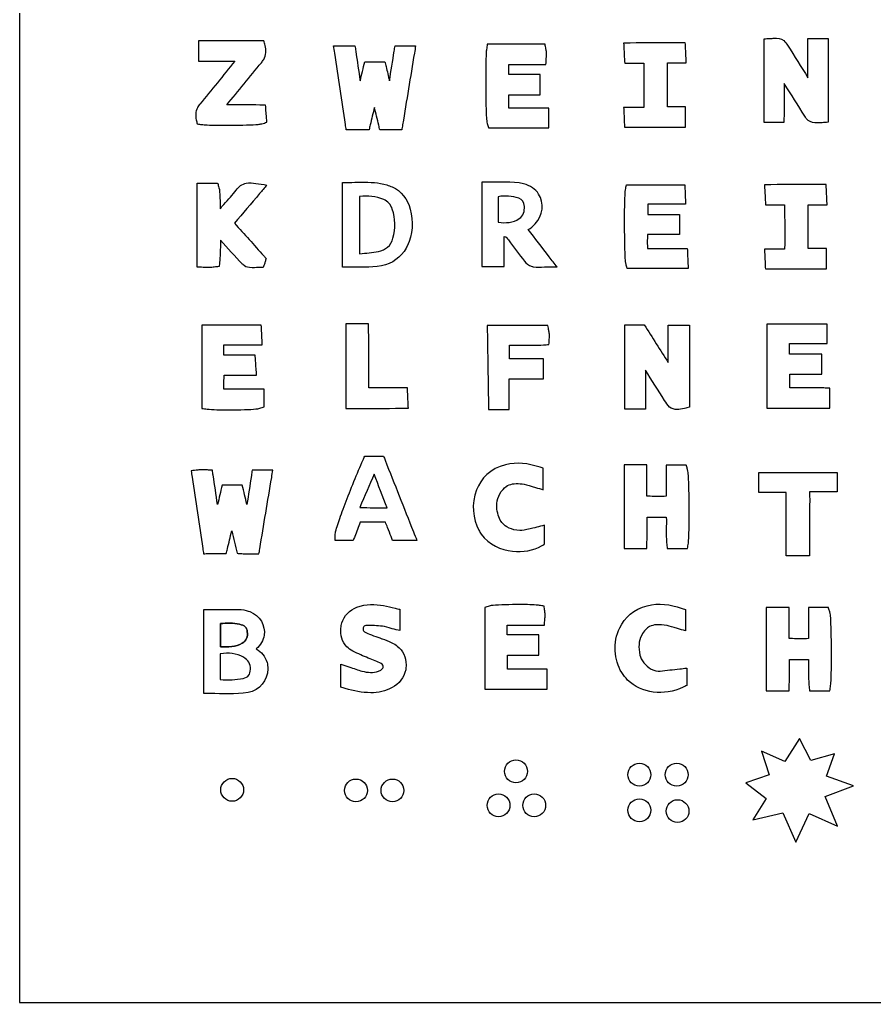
# Model space of a CAD drawing. Header units: centimetres. Extents: x 0 to 21.6, y 0 to 21.6.
# Drawn here: x 0 to 10.03, y 0 to 11.54 of the extents above; entities that cross this region are included whole.
import ezdxf

# ---------------------------------------------------------------- set-up
doc = ezdxf.new("R2010")
doc.units = ezdxf.units.CM
doc.header["$MEASUREMENT"] = 0

msp = doc.modelspace()

# ---------------------------------------------------------------- linework, layer by layer
for points in [[(0, 0), (21.59, 0), (21.59, 21.59), (0, 21.59)], [(9.289, 2.841), (9.155, 3.099), (8.984, 2.829), (8.711, 2.95), (8.801, 2.671), (8.524, 2.576), (8.766, 2.395), (8.606, 2.142), (8.96, 2.226), (9.112, 1.882), (9.271, 2.217), (9.601, 2.068), (9.458, 2.415), (9.789, 2.543), (9.473, 2.655), (9.567, 2.918)]]:
    msp.add_lwpolyline(points, close=True)
for centre in [(5.827, 2.712), (7.276, 2.673), (7.714, 2.673), (2.495, 2.495), (3.948, 2.488), (4.377, 2.488), (5.622, 2.313), (6.041, 2.313), (7.276, 2.255), (7.724, 2.245)]:
    msp.add_circle(centre, 0.134)
for points, knots in [([(9.218, 10.404), (9.139, 10.532), (9.058, 10.659), (8.977, 10.786), (8.975, 10.66), (8.977, 10.533), (8.974, 10.402), (8.973, 10.378), (8.973, 10.354), (8.972, 10.33), (8.894, 10.33), (8.816, 10.33), (8.739, 10.33), (8.739, 10.658), (8.739, 10.985), (8.739, 11.313), (8.762, 11.314), (8.785, 11.316), (8.808, 11.317), (8.831, 11.318), (8.846, 11.318), (8.854, 11.32), (8.894, 11.326), (8.94, 11.315), (8.97, 11.291), (8.991, 11.275), (9.005, 11.256), (9.016, 11.237), (9.095, 11.11), (9.175, 10.983), (9.255, 10.856), (9.255, 10.882), (9.254, 10.908), (9.254, 10.935), (9.254, 10.987), (9.254, 11.039), (9.254, 11.091), (9.254, 11.166), (9.254, 11.241), (9.254, 11.316), (9.333, 11.316), (9.412, 11.316), (9.491, 11.316), (9.491, 11.291), (9.491, 11.267), (9.491, 11.242), (9.491, 10.962), (9.491, 10.683), (9.491, 10.402), (9.491, 10.379), (9.491, 10.355), (9.491, 10.332), (9.468, 10.331), (9.445, 10.33), (9.421, 10.328), (9.396, 10.327), (9.378, 10.327), (9.364, 10.325)], [0, 0, 0, 0, 0.735206, 0.735206, 0.735206, 1.366566, 1.366566, 1.366566, 1.483671, 1.483671, 1.483671, 2.483671, 2.483671, 2.483671, 3.483671, 3.483671, 3.483671, 4.676989, 4.676989, 4.676989, 5.676989, 5.676989, 5.676989, 6.269642, 6.269642, 6.269642, 6.676647, 6.676647, 6.676647, 7.435335, 7.435335, 7.435335, 7.963445, 7.963445, 7.963445, 8.963445, 8.963445, 8.963445, 9.963445, 9.963445, 9.963445, 10.963445, 10.963445, 10.963445, 11.050794, 11.050794, 11.050794, 12.050794, 12.050794, 12.050794, 12.133586, 12.133586, 12.133586, 13.144273, 13.144273, 13.144273, 14.143612, 14.143612, 14.143612, 14.143612]), ([(2.838, 11.032), (2.838, 11.032), (2.838, 11.032), (2.838, 11.032), (2.702, 10.868), (2.567, 10.702), (2.432, 10.536), (2.562, 10.535), (2.689, 10.537), (2.82, 10.535), (2.842, 10.534), (2.865, 10.534), (2.887, 10.534), (2.889, 10.511), (2.89, 10.489), (2.892, 10.467), (2.894, 10.438), (2.896, 10.415), (2.898, 10.392), (2.899, 10.372), (2.901, 10.352), (2.902, 10.333), (2.883, 10.327), (2.864, 10.321), (2.845, 10.316), (2.827, 10.31), (2.817, 10.31), (2.8, 10.308), (2.733, 10.302), (2.608, 10.298), (2.48, 10.298), (2.376, 10.297), (2.272, 10.298), (2.2, 10.302), (2.175, 10.303), (2.154, 10.304), (2.136, 10.306), (2.119, 10.308), (2.102, 10.311), (2.085, 10.313), (2.081, 10.329), (2.077, 10.346), (2.073, 10.362), (2.063, 10.405), (2.063, 10.458), (2.087, 10.504), (2.095, 10.519), (2.104, 10.533), (2.115, 10.546), (2.253, 10.712), (2.389, 10.881), (2.526, 11.05), (2.384, 11.05), (2.242, 11.05), (2.099, 11.05), (2.099, 11.13), (2.099, 11.209), (2.099, 11.289), (2.355, 11.289), (2.611, 11.289), (2.867, 11.289), (2.872, 11.272), (2.878, 11.254), (2.883, 11.236), (2.899, 11.181), (2.893, 11.119), (2.865, 11.071), (2.857, 11.057), (2.848, 11.044), (2.838, 11.032)], [0, 0, 0, 0, 0.000008, 0.000008, 0.000008, 0.911379, 0.911379, 0.911379, 1.636606, 1.636606, 1.636606, 1.761724, 1.761724, 1.761724, 2.54192, 2.54192, 2.54192, 3.54192, 3.54192, 3.54192, 4.405194, 4.405194, 4.405194, 4.753283, 4.753283, 4.753283, 4.858669, 4.858669, 4.858669, 5.28433, 5.28433, 5.28433, 5.630197, 5.630197, 5.630197, 5.753283, 5.753283, 5.753283, 5.899967, 5.899967, 5.899967, 6.279538, 6.279538, 6.279538, 7.040086, 7.040086, 7.040086, 7.279538, 7.279538, 7.279538, 8.141044, 8.141044, 8.141044, 9.141044, 9.141044, 9.141044, 10.141044, 10.141044, 10.141044, 11.141044, 11.141044, 11.141044, 11.478448, 11.478448, 11.478448, 12.259596, 12.259596, 12.259596, 12.478434, 12.478434, 12.478434, 12.478434]), ([(4.649, 11.231), (4.568, 11.231), (4.487, 11.231), (4.407, 11.231), (4.404, 11.21), (4.4, 11.189), (4.397, 11.169), (4.379, 11.051), (4.36, 10.934), (4.342, 10.818), (4.329, 10.874), (4.316, 10.93), (4.302, 10.986), (4.298, 11.005), (4.293, 11.024), (4.289, 11.043), (4.21, 11.043), (4.13, 11.043), (4.051, 11.043), (4.033, 10.968), (4.016, 10.893), (3.998, 10.818), (3.981, 10.935), (3.963, 11.052), (3.946, 11.167), (3.943, 11.188), (3.94, 11.209), (3.937, 11.23), (3.853, 11.23), (3.77, 11.23), (3.686, 11.23), (3.691, 11.202), (3.695, 11.174), (3.699, 11.145), (3.741, 10.862), (3.783, 10.585), (3.824, 10.308), (3.827, 10.287), (3.831, 10.266), (3.834, 10.245), (3.923, 10.245), (4.013, 10.245), (4.102, 10.245), (4.107, 10.264), (4.111, 10.283), (4.116, 10.302), (4.132, 10.371), (4.149, 10.44), (4.165, 10.508), (4.182, 10.438), (4.199, 10.368), (4.216, 10.298), (4.22, 10.28), (4.225, 10.261), (4.229, 10.242), (4.248, 10.242), (4.268, 10.242), (4.287, 10.242), (4.335, 10.242), (4.374, 10.242), (4.424, 10.242), (4.444, 10.242), (4.465, 10.242), (4.486, 10.242), (4.489, 10.263), (4.493, 10.283), (4.496, 10.304), (4.543, 10.586), (4.588, 10.863), (4.634, 11.145), (4.639, 11.174), (4.644, 11.202), (4.649, 11.231)], [0, 0, 0, 0, 1, 1, 1, 1.090466, 1.090466, 1.090466, 1.60301, 1.60301, 1.60301, 1.943702, 1.943702, 1.943702, 2.05914, 2.05914, 2.05914, 3.05914, 3.05914, 3.05914, 4.05914, 4.05914, 4.05914, 4.564593, 4.564593, 4.564593, 4.655976, 4.655976, 4.655976, 5.655976, 5.655976, 5.655976, 5.755353, 5.755353, 5.755353, 6.755353, 6.755353, 6.755353, 6.830862, 6.830862, 6.830862, 7.830862, 7.830862, 7.830862, 7.947146, 7.947146, 7.947146, 8.375249, 8.375249, 8.375249, 8.812077, 8.812077, 8.812077, 8.929626, 8.929626, 8.929626, 9.33441, 9.33441, 9.33441, 10.33441, 10.33441, 10.33441, 10.754843, 10.754843, 10.754843, 10.827654, 10.827654, 10.827654, 11.827654, 11.827654, 11.827654, 11.928548, 11.928548, 11.928548, 11.928548]), ([(6.186, 11.146), (6.186, 11.146), (6.186, 11.146), (6.186, 11.146), (6.186, 11.124), (6.184, 11.107), (6.183, 11.081), (6.182, 11.058), (6.18, 11.035), (6.179, 11.012), (6.034, 11.012), (5.889, 11.012), (5.744, 11.012), (5.744, 10.972), (5.744, 10.932), (5.744, 10.892), (5.866, 10.892), (5.989, 10.892), (6.111, 10.892), (6.111, 10.813), (6.111, 10.733), (6.111, 10.654), (5.989, 10.654), (5.867, 10.654), (5.745, 10.654), (5.745, 10.602), (5.745, 10.55), (5.745, 10.498), (5.875, 10.498), (6.006, 10.498), (6.139, 10.498), (6.163, 10.498), (6.188, 10.498), (6.212, 10.498), (6.212, 10.421), (6.212, 10.343), (6.212, 10.266), (5.976, 10.266), (5.741, 10.266), (5.505, 10.266), (5.504, 10.268), (5.504, 10.27), (5.503, 10.273), (5.498, 10.288), (5.494, 10.303), (5.489, 10.318), (5.484, 10.333), (5.485, 10.34), (5.483, 10.35), (5.479, 10.393), (5.476, 10.468), (5.474, 10.561), (5.472, 10.677), (5.471, 10.816), (5.472, 10.935), (5.473, 11.022), (5.474, 11.097), (5.477, 11.147), (5.478, 11.163), (5.479, 11.175), (5.481, 11.187), (5.484, 11.208), (5.486, 11.23), (5.489, 11.251), (5.716, 11.251), (5.942, 11.251), (6.169, 11.251), (6.172, 11.231), (6.176, 11.21), (6.179, 11.19), (6.181, 11.182), (6.186, 11.171), (6.186, 11.146)], [0, 0, 0, 0, 0.001225, 0.001225, 0.001225, 1.001225, 1.001225, 1.001225, 1.881132, 1.881132, 1.881132, 2.881132, 2.881132, 2.881132, 3.881132, 3.881132, 3.881132, 4.881132, 4.881132, 4.881132, 5.881132, 5.881132, 5.881132, 6.881132, 6.881132, 6.881132, 7.881132, 7.881132, 7.881132, 8.723186, 8.723186, 8.723186, 8.878554, 8.878554, 8.878554, 9.878554, 9.878554, 9.878554, 10.878554, 10.878554, 10.878554, 10.925546, 10.925546, 10.925546, 11.233589, 11.233589, 11.233589, 11.302188, 11.302188, 11.302188, 11.576744, 11.576744, 11.576744, 11.913845, 11.913845, 11.913845, 12.158253, 12.158253, 12.158253, 12.233589, 12.233589, 12.233589, 12.421315, 12.421315, 12.421315, 13.421315, 13.421315, 13.421315, 15.011698, 15.011698, 15.011698, 16.011386, 16.011386, 16.011386, 16.011386]), ([(7.604, 10.515), (7.675, 10.515), (7.747, 10.515), (7.818, 10.515), (7.818, 10.435), (7.818, 10.355), (7.818, 10.275), (7.579, 10.275), (7.34, 10.275), (7.102, 10.275), (7.101, 10.299), (7.099, 10.322), (7.098, 10.345), (7.097, 10.373), (7.096, 10.397), (7.094, 10.43), (7.093, 10.456), (7.092, 10.482), (7.091, 10.507), (7.17, 10.507), (7.248, 10.507), (7.327, 10.507), (7.33, 10.681), (7.328, 10.851), (7.328, 11.027), (7.253, 11.027), (7.178, 11.027), (7.103, 11.027), (7.102, 11.05), (7.101, 11.074), (7.099, 11.097), (7.098, 11.129), (7.097, 11.153), (7.095, 11.186), (7.094, 11.211), (7.092, 11.236), (7.091, 11.261), (7.116, 11.262), (7.142, 11.263), (7.167, 11.263), (7.362, 11.268), (7.552, 11.265), (7.745, 11.265), (7.768, 11.266), (7.792, 11.266), (7.815, 11.266), (7.816, 11.242), (7.817, 11.219), (7.818, 11.195), (7.82, 11.164), (7.821, 11.14), (7.823, 11.107), (7.824, 11.081), (7.825, 11.056), (7.826, 11.03), (7.752, 11.03), (7.678, 11.03), (7.604, 11.03), (7.604, 10.858), (7.604, 10.686), (7.604, 10.515)], [0, 0, 0, 0, 1, 1, 1, 2, 2, 2, 3, 3, 3, 3.84574, 3.84574, 3.84574, 4.84574, 4.84574, 4.84574, 5.614065, 5.614065, 5.614065, 6.614065, 6.614065, 6.614065, 7.396907, 7.396907, 7.396907, 8.396907, 8.396907, 8.396907, 9.113445, 9.113445, 9.113445, 10.113445, 10.113445, 10.113445, 10.876851, 10.876851, 10.876851, 11.006551, 11.006551, 11.006551, 12.006551, 12.006551, 12.006551, 12.127846, 12.127846, 12.127846, 12.881383, 12.881383, 12.881383, 13.881383, 13.881383, 13.881383, 14.648211, 14.648211, 14.648211, 15.648211, 15.648211, 15.648211, 16.648211, 16.648211, 16.648211, 16.648211]), ([(9.364, 10.325), (9.328, 10.321), (9.286, 10.333), (9.259, 10.355), (9.24, 10.37), (9.228, 10.387), (9.218, 10.404)], [0, 0, 0, 0, 0.5874243, 0.5874243, 0.5874243, 0.9999427, 0.9999427, 0.9999427, 0.9999427]), ([(2.222, 8.626), (2.196, 8.626), (2.175, 8.628), (2.153, 8.629), (2.13, 8.631), (2.107, 8.632), (2.084, 8.633), (2.084, 8.657), (2.084, 8.68), (2.084, 8.703), (2.084, 8.983), (2.084, 9.261), (2.084, 9.543), (2.084, 9.568), (2.084, 9.592), (2.084, 9.617), (2.109, 9.617), (2.133, 9.617), (2.158, 9.617), (2.197, 9.617), (2.233, 9.617), (2.269, 9.617), (2.288, 9.617), (2.306, 9.617), (2.324, 9.617), (2.324, 9.616), (2.325, 9.615), (2.325, 9.614), (2.33, 9.598), (2.335, 9.581), (2.34, 9.564), (2.345, 9.548), (2.345, 9.54), (2.346, 9.528), (2.35, 9.485), (2.353, 9.409), (2.355, 9.317), (2.369, 9.334), (2.382, 9.35), (2.396, 9.366), (2.396, 9.366), (2.396, 9.366), (2.396, 9.366), (2.449, 9.428), (2.503, 9.481), (2.54, 9.535)], [0, 0, 0, 0, 0.999592, 0.999592, 0.999592, 1.964185, 1.964185, 1.964185, 2.046683, 2.046683, 2.046683, 3.046683, 3.046683, 3.046683, 3.133635, 3.133635, 3.133635, 3.754536, 3.754536, 3.754536, 4.754536, 4.754536, 4.754536, 5.258785, 5.258785, 5.258785, 5.273403, 5.273403, 5.273403, 5.598956, 5.598956, 5.598956, 5.676125, 5.676125, 5.676125, 5.946444, 5.946444, 5.946444, 6.206362, 6.206362, 6.206362, 6.206382, 6.206382, 6.206382, 7.206308, 7.206308, 7.206308, 7.206308]), ([(2.54, 9.535), (2.54, 9.535), (2.54, 9.535), (2.54, 9.535), (2.57, 9.578), (2.615, 9.608), (2.659, 9.617), (2.699, 9.625), (2.735, 9.62), (2.771, 9.615), (2.815, 9.608), (2.858, 9.602), (2.902, 9.596), (2.874, 9.562), (2.845, 9.528), (2.817, 9.495), (2.716, 9.376), (2.621, 9.263), (2.522, 9.147), (2.638, 9.019), (2.752, 8.892), (2.866, 8.765), (2.876, 8.755), (2.885, 8.745), (2.894, 8.734), (2.89, 8.721), (2.886, 8.708), (2.882, 8.694), (2.88, 8.689), (2.878, 8.683), (2.877, 8.678), (2.871, 8.661), (2.866, 8.644), (2.86, 8.626), (2.842, 8.626), (2.824, 8.626), (2.806, 8.626), (2.775, 8.626), (2.739, 8.624), (2.699, 8.627), (2.699, 8.627), (2.699, 8.627), (2.699, 8.627)], [0, 0, 0, 0, 0.000228, 0.000228, 0.000228, 0.52774, 0.52774, 0.52774, 1.000228, 1.000228, 1.000228, 1.617372, 1.617372, 1.617372, 1.867014, 1.867014, 1.867014, 2.74443, 2.74443, 2.74443, 3.634193, 3.634193, 3.634193, 3.707077, 3.707077, 3.707077, 6.161066, 6.161066, 6.161066, 7.161066, 7.161066, 7.161066, 10.344679, 10.344679, 10.344679, 10.873794, 10.873794, 10.873794, 11.873794, 11.873794, 11.873794, 11.875123, 11.875123, 11.875123, 11.875123]), ([(4.549, 8.88), (4.616, 9.018), (4.623, 9.167), (4.586, 9.312), (4.586, 9.312), (4.586, 9.312), (4.586, 9.312), (4.556, 9.432), (4.48, 9.526), (4.372, 9.574), (4.352, 9.583), (4.331, 9.591), (4.31, 9.597), (4.263, 9.611), (4.214, 9.62), (4.165, 9.624), (4.165, 9.624), (4.165, 9.624), (4.165, 9.624), (4.061, 9.632), (3.96, 9.628), (3.862, 9.627), (3.838, 9.627), (3.813, 9.627), (3.789, 9.626), (3.789, 9.602), (3.789, 9.578), (3.789, 9.553), (3.789, 9.267), (3.789, 8.991), (3.789, 8.706), (3.789, 8.681), (3.789, 8.656), (3.789, 8.63), (3.814, 8.631), (3.84, 8.632), (3.865, 8.633), (3.985, 8.636), (4.112, 8.622), (4.248, 8.648), (4.376, 8.671), (4.477, 8.747), (4.537, 8.856), (4.541, 8.863), (4.545, 8.871), (4.549, 8.88)], [0, 0, 0, 0, 1, 1, 1, 1.000019, 1.000019, 1.000019, 1.844742, 1.844742, 1.844742, 2.000011, 2.000011, 2.000011, 2.999753, 2.999753, 2.999753, 2.999844, 2.999844, 2.999844, 3.999844, 3.999844, 3.999844, 4.243007, 4.243007, 4.243007, 4.32799, 4.32799, 4.32799, 5.32799, 5.32799, 5.32799, 5.416809, 5.416809, 5.416809, 5.615771, 5.615771, 5.615771, 6.615765, 6.615765, 6.615765, 7.548621, 7.548621, 7.548621, 7.615737, 7.615737, 7.615737, 7.615737]), ([(5.917, 9.61), (5.771, 9.644), (5.631, 9.627), (5.502, 9.628), (5.477, 9.628), (5.453, 9.628), (5.428, 9.628), (5.428, 9.298), (5.428, 8.968), (5.428, 8.638), (5.515, 8.638), (5.602, 8.638), (5.688, 8.638), (5.688, 8.756), (5.688, 8.873), (5.688, 8.991), (5.696, 8.99), (5.701, 8.988), (5.706, 8.986), (5.715, 8.982), (5.725, 8.974), (5.739, 8.952)], [0, 0, 0, 0, 1, 1, 1, 1.18254, 1.18254, 1.18254, 2.18254, 2.18254, 2.18254, 3.18254, 3.18254, 3.18254, 4.18254, 4.18254, 4.18254, 4.393856, 4.393856, 4.393856, 4.821169, 4.821169, 4.821169, 4.821169]), ([(6.051, 9.139), (6.147, 9.241), (6.16, 9.385), (6.093, 9.489), (6.056, 9.548), (5.994, 9.592), (5.917, 9.61)], [0, 0, 0, 0, 0.638933, 0.638933, 0.638933, 1, 1, 1, 1]), ([(7.819, 9.37), (7.818, 9.396), (7.817, 9.421), (7.815, 9.447), (7.814, 9.479), (7.813, 9.505), (7.812, 9.53), (7.811, 9.553), (7.81, 9.577), (7.808, 9.6), (7.58, 9.6), (7.351, 9.6), (7.123, 9.6), (7.119, 9.579), (7.116, 9.559), (7.113, 9.538), (7.109, 9.514), (7.107, 9.484), (7.106, 9.442), (7.102, 9.333), (7.101, 9.156), (7.103, 8.999), (7.104, 8.921), (7.105, 8.847), (7.108, 8.791), (7.109, 8.761), (7.11, 8.736), (7.112, 8.716), (7.113, 8.702), (7.114, 8.691), (7.116, 8.678), (7.116, 8.675), (7.117, 8.672), (7.119, 8.667), (7.123, 8.65), (7.128, 8.634), (7.133, 8.617), (7.133, 8.616), (7.134, 8.615), (7.134, 8.614), (7.372, 8.614), (7.61, 8.614), (7.849, 8.614), (7.847, 8.64), (7.846, 8.665), (7.845, 8.691), (7.844, 8.721), (7.842, 8.746), (7.841, 8.779), (7.84, 8.802), (7.839, 8.825), (7.838, 8.849), (7.682, 8.849), (7.526, 8.849), (7.371, 8.849), (7.368, 8.889), (7.368, 8.934), (7.37, 8.973), (7.371, 8.988), (7.372, 9.001), (7.373, 9.014), (7.497, 9.014), (7.621, 9.014), (7.745, 9.014), (7.745, 9.092), (7.745, 9.171), (7.745, 9.25), (7.621, 9.25), (7.498, 9.25), (7.374, 9.25), (7.374, 9.289), (7.374, 9.329), (7.374, 9.37), (7.522, 9.37), (7.671, 9.37), (7.819, 9.37)], [0, 0, 0, 0, 0.789899, 0.789899, 0.789899, 1.789899, 1.789899, 1.789899, 2.717195, 2.717195, 2.717195, 3.717195, 3.717195, 3.717195, 3.93848, 3.93848, 3.93848, 4.099927, 4.099927, 4.099927, 4.519203, 4.519203, 4.519203, 4.728842, 4.728842, 4.728842, 4.837143, 4.837143, 4.837143, 4.916783, 4.916783, 4.916783, 4.93848, 4.93848, 4.93848, 5.260868, 5.260868, 5.260868, 5.279552, 5.279552, 5.279552, 6.279552, 6.279552, 6.279552, 7.138673, 7.138673, 7.138673, 8.138673, 8.138673, 8.138673, 8.861498, 8.861498, 8.861498, 9.861498, 9.861498, 9.861498, 10.236345, 10.236345, 10.236345, 10.377531, 10.377531, 10.377531, 11.377531, 11.377531, 11.377531, 12.377531, 12.377531, 12.377531, 13.377531, 13.377531, 13.377531, 13.833904, 13.833904, 13.833904, 14.833904, 14.833904, 14.833904, 14.833904]), ([(9.257, 8.85), (9.329, 8.85), (9.4, 8.85), (9.472, 8.85), (9.472, 8.77), (9.472, 8.69), (9.472, 8.61), (9.233, 8.61), (8.994, 8.61), (8.755, 8.61), (8.754, 8.634), (8.753, 8.657), (8.752, 8.681), (8.751, 8.708), (8.75, 8.732), (8.748, 8.766), (8.747, 8.791), (8.746, 8.817), (8.745, 8.843), (8.823, 8.843), (8.902, 8.843), (8.981, 8.843), (8.983, 9.016), (8.981, 9.187), (8.981, 9.362), (8.906, 9.362), (8.831, 9.362), (8.756, 9.362), (8.755, 9.386), (8.754, 9.409), (8.753, 9.432), (8.751, 9.465), (8.75, 9.488), (8.749, 9.521), (8.747, 9.546), (8.746, 9.572), (8.745, 9.597), (8.77, 9.597), (8.795, 9.598), (8.82, 9.599), (9.016, 9.603), (9.206, 9.6), (9.398, 9.601), (9.422, 9.601), (9.445, 9.601), (9.469, 9.601), (9.47, 9.578), (9.471, 9.554), (9.472, 9.531), (9.474, 9.499), (9.475, 9.476), (9.476, 9.442), (9.477, 9.417), (9.479, 9.391), (9.48, 9.365), (9.406, 9.365), (9.331, 9.365), (9.257, 9.365), (9.257, 9.194), (9.257, 9.022), (9.257, 8.85)], [0, 0, 0, 0, 1, 1, 1, 2, 2, 2, 3, 3, 3, 3.84574, 3.84574, 3.84574, 4.84574, 4.84574, 4.84574, 5.614065, 5.614065, 5.614065, 6.614065, 6.614065, 6.614065, 7.396907, 7.396907, 7.396907, 8.396907, 8.396907, 8.396907, 9.113445, 9.113445, 9.113445, 10.113445, 10.113445, 10.113445, 10.876851, 10.876851, 10.876851, 11.006551, 11.006551, 11.006551, 12.006551, 12.006551, 12.006551, 12.127846, 12.127846, 12.127846, 12.881383, 12.881383, 12.881383, 13.881383, 13.881383, 13.881383, 14.648211, 14.648211, 14.648211, 15.648211, 15.648211, 15.648211, 16.648211, 16.648211, 16.648211, 16.648211]), ([(3.991, 9.46), (4.09, 9.473), (4.184, 9.465), (4.274, 9.426), (4.324, 9.405), (4.357, 9.364), (4.375, 9.313), (4.413, 9.2), (4.415, 9.086), (4.383, 8.971), (4.358, 8.883), (4.297, 8.833), (4.211, 8.815), (4.142, 8.801), (4.071, 8.798), (3.991, 8.789), (3.991, 9.022), (3.991, 9.238), (3.991, 9.46)], [0, 0, 0, 0, 1, 1, 1, 2, 2, 2, 3, 3, 3, 4, 4, 4, 5, 5, 5, 6, 6, 6, 6]), ([(5.618, 9.458), (5.701, 9.475), (5.781, 9.466), (5.859, 9.442), (5.904, 9.429), (5.924, 9.391), (5.926, 9.345), (5.929, 9.288), (5.915, 9.237), (5.865, 9.202), (5.792, 9.151), (5.709, 9.148), (5.618, 9.159), (5.618, 9.262), (5.618, 9.358), (5.618, 9.458)], [0, 0, 0, 0, 1, 1, 1, 2, 2, 2, 3, 3, 3, 4, 4, 4, 5, 5, 5, 5]), ([(6.027, 8.637), (6.027, 8.637), (6.027, 8.637), (6.027, 8.637), (6.077, 8.627), (6.114, 8.634), (6.16, 8.634), (6.21, 8.634), (6.26, 8.634), (6.309, 8.634), (6.279, 8.673), (6.248, 8.713), (6.218, 8.752), (6.131, 8.866), (6.05, 8.97), (5.972, 9.072), (5.998, 9.091), (6.025, 9.112), (6.051, 9.139)], [0, 0, 0, 0, 0.000171, 0.000171, 0.000171, 1.000171, 1.000171, 1.000171, 1.983037, 1.983037, 1.983037, 2.274659, 2.274659, 2.274659, 3.11143, 3.11143, 3.11143, 3.666908, 3.666908, 3.666908, 3.666908]), ([(2.612, 8.669), (2.612, 8.669), (2.612, 8.669), (2.612, 8.669), (2.527, 8.762), (2.443, 8.854), (2.357, 8.948), (2.357, 8.93), (2.357, 8.911), (2.357, 8.894), (2.355, 8.813), (2.353, 8.748), (2.349, 8.707), (2.349, 8.703), (2.349, 8.7), (2.348, 8.696), (2.346, 8.677), (2.344, 8.657), (2.341, 8.638), (2.322, 8.636), (2.302, 8.634), (2.283, 8.632), (2.269, 8.63), (2.248, 8.627), (2.222, 8.626)], [0, 0, 0, 0, 0.000093, 0.000093, 0.000093, 0.685248, 0.685248, 0.685248, 0.73836, 0.73836, 0.73836, 0.981496, 0.981496, 0.981496, 1.003232, 1.003232, 1.003232, 1.161674, 1.161674, 1.161674, 2.278759, 2.278759, 2.278759, 3.278759, 3.278759, 3.278759, 3.278759]), ([(2.699, 8.627), (2.666, 8.63), (2.644, 8.64), (2.621, 8.661), (2.618, 8.663), (2.615, 8.666), (2.612, 8.669)], [0.000505, 0.000505, 0.000505, 0.000505, 0.8889044, 0.8889044, 0.8889044, 0.9997747, 0.9997747, 0.9997747, 0.9997747]), ([(5.928, 8.703), (5.948, 8.677), (5.973, 8.653), (6.016, 8.64), (6.019, 8.639), (6.023, 8.638), (6.027, 8.637), (6.027, 8.637), (6.027, 8.637), (6.027, 8.637)], [0, 0, 0, 0, 0.920102, 0.920102, 0.920102, 1, 1, 1, 1.001378, 1.001378, 1.001378, 1.001378]), ([(4.564, 6.977), (4.538, 6.976), (4.513, 6.976), (4.488, 6.975), (4.29, 6.973), (4.098, 6.974), (3.901, 6.974), (3.877, 6.974), (3.852, 6.974), (3.828, 6.974), (3.828, 7.305), (3.828, 7.635), (3.828, 7.965), (3.917, 7.965), (4.007, 7.965), (4.097, 7.965), (4.097, 7.941), (4.097, 7.917), (4.097, 7.892), (4.099, 7.668), (4.097, 7.445), (4.098, 7.216), (4.25, 7.216), (4.401, 7.216), (4.552, 7.216), (4.553, 7.193), (4.554, 7.169), (4.556, 7.146), (4.557, 7.116), (4.558, 7.09), (4.56, 7.053), (4.561, 7.027), (4.562, 7.002), (4.564, 6.977)], [0, 0, 0, 0, 0.129291, 0.129291, 0.129291, 1.129291, 1.129291, 1.129291, 1.253524, 1.253524, 1.253524, 2.253524, 2.253524, 2.253524, 3.253524, 3.253524, 3.253524, 3.351854, 3.351854, 3.351854, 4.256105, 4.256105, 4.256105, 5.256105, 5.256105, 5.256105, 6.027882, 6.027882, 6.027882, 7.027882, 7.027882, 7.027882, 7.70827, 7.70827, 7.70827, 7.70827]), ([(6.22, 7.843), (6.218, 7.865), (6.214, 7.879), (6.213, 7.886), (6.209, 7.907), (6.206, 7.927), (6.202, 7.948), (5.965, 7.948), (5.727, 7.948), (5.489, 7.948), (5.494, 7.619), (5.5, 7.29), (5.505, 6.961), (5.523, 6.961), (5.541, 6.961), (5.559, 6.961), (5.593, 6.961), (5.628, 6.961), (5.674, 6.961), (5.699, 6.961), (5.724, 6.961), (5.748, 6.961), (5.748, 7.081), (5.748, 7.201), (5.748, 7.321), (5.882, 7.321), (6.016, 7.321), (6.15, 7.321), (6.15, 7.4), (6.15, 7.478), (6.15, 7.556), (6.125, 7.556), (6.101, 7.556), (6.076, 7.556), (6.004, 7.556), (5.937, 7.555), (5.872, 7.556)], [0, 0, 0, 0, 0.999539, 0.999539, 0.999539, 2.705814, 2.705814, 2.705814, 3.705814, 3.705814, 3.705814, 4.705814, 4.705814, 4.705814, 5.232158, 5.232158, 5.232158, 6.232158, 6.232158, 6.232158, 6.754635, 6.754635, 6.754635, 7.754635, 7.754635, 7.754635, 8.754635, 8.754635, 8.754635, 9.754635, 9.754635, 9.754635, 10.094424, 10.094424, 10.094424, 11.094424, 11.094424, 11.094424, 11.094424]), ([(7.571, 7.068), (7.59, 7.037), (7.603, 7.013), (7.631, 6.989), (7.653, 6.97), (7.688, 6.959), (7.716, 6.959), (7.747, 6.959), (7.772, 6.966), (7.806, 6.974), (7.825, 6.978), (7.844, 6.983), (7.863, 6.987), (7.863, 7.308), (7.863, 7.629), (7.863, 7.95), (7.78, 7.95), (7.697, 7.95), (7.614, 7.95), (7.614, 7.804), (7.614, 7.658), (7.614, 7.511), (7.521, 7.659), (7.427, 7.807), (7.333, 7.955), (7.257, 7.955), (7.181, 7.955), (7.106, 7.955), (7.106, 7.625), (7.106, 7.295), (7.106, 6.965), (7.186, 6.965), (7.266, 6.965), (7.347, 6.965), (7.347, 6.989), (7.347, 7.014), (7.347, 7.038), (7.347, 7.167), (7.347, 7.295), (7.347, 7.423), (7.422, 7.304), (7.496, 7.186), (7.571, 7.068), (7.571, 7.068), (7.571, 7.068), (7.571, 7.068)], [0, 0, 0, 0, 0.370294, 0.370294, 0.370294, 0.665028, 0.665028, 0.665028, 0.999977, 0.999977, 0.999977, 1.186989, 1.186989, 1.186989, 2.186989, 2.186989, 2.186989, 3.186989, 3.186989, 3.186989, 4.186989, 4.186989, 4.186989, 5.186989, 5.186989, 5.186989, 6.186989, 6.186989, 6.186989, 7.186989, 7.186989, 7.186989, 8.186989, 8.186989, 8.186989, 8.306963, 8.306963, 8.306963, 8.938858, 8.938858, 8.938858, 9.636776, 9.636776, 9.636776, 9.636798, 9.636798, 9.636798, 9.636798]), ([(9.482, 7.964), (9.482, 7.888), (9.482, 7.811), (9.482, 7.735), (9.335, 7.735), (9.187, 7.735), (9.04, 7.735), (9.039, 7.695), (9.04, 7.655), (9.04, 7.612), (9.166, 7.612), (9.292, 7.612), (9.418, 7.612), (9.418, 7.533), (9.418, 7.454), (9.418, 7.375), (9.293, 7.375), (9.169, 7.375), (9.044, 7.375), (9.044, 7.322), (9.044, 7.268), (9.044, 7.215), (9.172, 7.213), (9.304, 7.218), (9.441, 7.213), (9.465, 7.212), (9.488, 7.211), (9.512, 7.21), (9.512, 7.132), (9.512, 7.055), (9.512, 6.978), (9.266, 6.978), (9.02, 6.978), (8.774, 6.978), (8.774, 7.002), (8.774, 7.027), (8.774, 7.051), (8.774, 7.331), (8.774, 7.609), (8.774, 7.891), (8.774, 7.915), (8.774, 7.94), (8.774, 7.964), (9.01, 7.964), (9.246, 7.964), (9.482, 7.964)], [0, 0, 0, 0, 1, 1, 1, 2, 2, 2, 2.472797, 2.472797, 2.472797, 3.472797, 3.472797, 3.472797, 4.472797, 4.472797, 4.472797, 5.472797, 5.472797, 5.472797, 6.472797, 6.472797, 6.472797, 7.317717, 7.317717, 7.317717, 7.467107, 7.467107, 7.467107, 8.467107, 8.467107, 8.467107, 9.467107, 9.467107, 9.467107, 9.554798, 9.554798, 9.554798, 10.554798, 10.554798, 10.554798, 10.641839, 10.641839, 10.641839, 11.641839, 11.641839, 11.641839, 11.641839]), ([(2.399, 7.285), (2.398, 7.257), (2.398, 7.23), (2.398, 7.201), (2.532, 7.201), (2.664, 7.201), (2.797, 7.201), (2.822, 7.201), (2.846, 7.201), (2.871, 7.201), (2.871, 7.131), (2.871, 7.061), (2.871, 6.992), (2.854, 6.986), (2.837, 6.981), (2.82, 6.975), (2.801, 6.969), (2.79, 6.969), (2.774, 6.967), (2.707, 6.96), (2.584, 6.956), (2.463, 6.956), (2.359, 6.956), (2.261, 6.958), (2.202, 6.966), (2.18, 6.968), (2.159, 6.971), (2.137, 6.973), (2.137, 7.299), (2.137, 7.624), (2.137, 7.95), (2.371, 7.95), (2.604, 7.95), (2.837, 7.95), (2.839, 7.927), (2.84, 7.903), (2.841, 7.88), (2.842, 7.853), (2.843, 7.829), (2.845, 7.798), (2.846, 7.772), (2.847, 7.746), (2.848, 7.721), (2.698, 7.721), (2.549, 7.721), (2.399, 7.721), (2.397, 7.681), (2.398, 7.641), (2.399, 7.598), (2.521, 7.598), (2.643, 7.598), (2.765, 7.598), (2.767, 7.575), (2.768, 7.552), (2.77, 7.53), (2.772, 7.498), (2.774, 7.475), (2.776, 7.442), (2.778, 7.416), (2.78, 7.39), (2.781, 7.364), (2.654, 7.364), (2.527, 7.364), (2.4, 7.364), (2.399, 7.336), (2.399, 7.31), (2.399, 7.285)], [0, 0, 0, 0, 0.55872, 0.55872, 0.55872, 1.404692, 1.404692, 1.404692, 1.559877, 1.559877, 1.559877, 2.559877, 2.559877, 2.559877, 2.901741, 2.901741, 2.901741, 3.018047, 3.018047, 3.018047, 3.492331, 3.492331, 3.492331, 3.901741, 3.901741, 3.901741, 4.077899, 4.077899, 4.077899, 5.077899, 5.077899, 5.077899, 6.077899, 6.077899, 6.077899, 6.938402, 6.938402, 6.938402, 7.938402, 7.938402, 7.938402, 8.756568, 8.756568, 8.756568, 9.756568, 9.756568, 9.756568, 10.232169, 10.232169, 10.232169, 11.232169, 11.232169, 11.232169, 11.959497, 11.959497, 11.959497, 12.959497, 12.959497, 12.959497, 13.778344, 13.778344, 13.778344, 14.778344, 14.778344, 14.778344, 15.324156, 15.324156, 15.324156, 15.324156]), ([(5.91, 7.716), (5.986, 7.717), (6.066, 7.714), (6.149, 7.719), (6.171, 7.72), (6.192, 7.722), (6.214, 7.723), (6.215, 7.745), (6.216, 7.767), (6.218, 7.788), (6.219, 7.808), (6.221, 7.822), (6.22, 7.843)], [0, 0, 0, 0, 1, 1, 1, 1.279772, 1.279772, 1.279772, 2.263343, 2.263343, 2.263343, 3.263343, 3.263343, 3.263343, 3.263343]), ([(5.872, 7.556), (5.828, 7.557), (5.787, 7.555), (5.749, 7.555), (5.749, 7.609), (5.749, 7.663), (5.749, 7.716), (5.804, 7.716), (5.857, 7.716), (5.91, 7.716)], [0, 0, 0, 0, 0.62291, 0.62291, 0.62291, 1.62291, 1.62291, 1.62291, 2.315558, 2.315558, 2.315558, 2.315558]), ([(3.704, 5.422), (3.774, 5.422), (3.845, 5.422), (3.916, 5.422), (3.922, 5.437), (3.928, 5.453), (3.934, 5.469), (3.955, 5.524), (3.977, 5.58), (3.999, 5.637), (4.098, 5.636), (4.196, 5.637), (4.294, 5.637), (4.303, 5.615), (4.311, 5.595), (4.319, 5.574), (4.319, 5.574), (4.319, 5.574), (4.319, 5.574), (4.333, 5.537), (4.348, 5.501), (4.361, 5.47), (4.367, 5.455), (4.373, 5.439), (4.379, 5.424), (4.474, 5.424), (4.569, 5.424), (4.663, 5.424), (4.65, 5.457), (4.637, 5.491), (4.623, 5.524), (4.511, 5.809), (4.401, 6.086), (4.291, 6.365), (4.285, 6.38), (4.279, 6.396), (4.273, 6.411), (4.199, 6.411), (4.125, 6.411), (4.051, 6.411), (4.044, 6.397), (4.038, 6.382), (4.031, 6.368), (3.964, 6.215), (3.884, 6.019), (3.821, 5.852), (3.79, 5.769), (3.762, 5.693), (3.742, 5.633), (3.731, 5.599), (3.722, 5.57), (3.715, 5.547), (3.711, 5.53), (3.707, 5.519), (3.706, 5.498), (3.705, 5.473), (3.705, 5.447), (3.704, 5.422)], [0, 0, 0, 0, 1, 1, 1, 1.273754, 1.273754, 1.273754, 2.248628, 2.248628, 2.248628, 3.062306, 3.062306, 3.062306, 3.651604, 3.651604, 3.651604, 3.651644, 3.651644, 3.651644, 4.651644, 4.651644, 4.651644, 5.137273, 5.137273, 5.137273, 6.137273, 6.137273, 6.137273, 6.254994, 6.254994, 6.254994, 7.254994, 7.254994, 7.254994, 7.310685, 7.310685, 7.310685, 8.310685, 8.310685, 8.310685, 8.358965, 8.358965, 8.358965, 8.858965, 8.858965, 8.858965, 9.108965, 9.108965, 9.108965, 9.252917, 9.252917, 9.252917, 9.358965, 9.358965, 9.358965, 9.78378, 9.78378, 9.78378, 9.78378]), ([(2.144, 6.254), (2.123, 6.254), (2.11, 6.252), (2.09, 6.25), (2.065, 6.247), (2.039, 6.244), (2.013, 6.242), (2.017, 6.216), (2.021, 6.191), (2.025, 6.165), (2.067, 5.885), (2.108, 5.608), (2.149, 5.33), (2.153, 5.309), (2.156, 5.288), (2.159, 5.267), (2.18, 5.268), (2.201, 5.268), (2.222, 5.268), (2.275, 5.268), (2.319, 5.268), (2.368, 5.268), (2.387, 5.268), (2.406, 5.268), (2.426, 5.268), (2.43, 5.286), (2.435, 5.305), (2.439, 5.324), (2.456, 5.394), (2.473, 5.464), (2.49, 5.534), (2.511, 5.446), (2.531, 5.359), (2.552, 5.272), (2.57, 5.271), (2.589, 5.27), (2.607, 5.268), (2.629, 5.267), (2.649, 5.265), (2.672, 5.264)], [0, 0, 0, 0, 0.997796, 0.997796, 0.997796, 2.149686, 2.149686, 2.149686, 2.240457, 2.240457, 2.240457, 3.240457, 3.240457, 3.240457, 3.31573, 3.31573, 3.31573, 3.716281, 3.716281, 3.716281, 4.716281, 4.716281, 4.716281, 5.1122, 5.1122, 5.1122, 5.229463, 5.229463, 5.229463, 5.66779, 5.66779, 5.66779, 6.66779, 6.66779, 6.66779, 7.423428, 7.423428, 7.423428, 8.423173, 8.423173, 8.423173, 8.423173]), ([(2.672, 5.264), (2.672, 5.264), (2.672, 5.264), (2.672, 5.264), (2.696, 5.264), (2.719, 5.264), (2.747, 5.264), (2.768, 5.264), (2.788, 5.264), (2.809, 5.264), (2.813, 5.285), (2.816, 5.305), (2.819, 5.326), (2.866, 5.607), (2.912, 5.884), (2.959, 6.163), (2.964, 6.192), (2.968, 6.22), (2.973, 6.249), (2.892, 6.249), (2.811, 6.249), (2.73, 6.249), (2.727, 6.228), (2.724, 6.207), (2.72, 6.187), (2.702, 6.069), (2.687, 5.957), (2.668, 5.847), (2.65, 5.922), (2.632, 5.997), (2.614, 6.072), (2.535, 6.072), (2.456, 6.072), (2.377, 6.072), (2.359, 5.996), (2.341, 5.92), (2.323, 5.844), (2.306, 5.958), (2.289, 6.073), (2.272, 6.188), (2.269, 6.208), (2.266, 6.227), (2.263, 6.247), (2.244, 6.248), (2.224, 6.249), (2.204, 6.251), (2.184, 6.252), (2.166, 6.254), (2.144, 6.254)], [0, 0, 0, 0, 0.000592, 0.000592, 0.000592, 1.000592, 1.000592, 1.000592, 1.714126, 1.714126, 1.714126, 1.786908, 1.786908, 1.786908, 2.786908, 2.786908, 2.786908, 2.888967, 2.888967, 2.888967, 3.888967, 3.888967, 3.888967, 4.066337, 4.066337, 4.066337, 5.066314, 5.066314, 5.066314, 6.066314, 6.066314, 6.066314, 7.066314, 7.066314, 7.066314, 8.066314, 8.066314, 8.066314, 8.566877, 8.566877, 8.566877, 8.651952, 8.651952, 8.651952, 9.551325, 9.551325, 9.551325, 10.551325, 10.551325, 10.551325, 10.551325]), ([(5.704, 6.312), (5.528, 6.268), (5.414, 6.15), (5.363, 6.016), (5.302, 5.856), (5.32, 5.677), (5.39, 5.543), (5.399, 5.527), (5.408, 5.512), (5.419, 5.498)], [0, 0, 0, 0, 0.4276, 0.4276, 0.4276, 0.938691, 0.938691, 0.938691, 1, 1, 1, 1]), ([(5.923, 6.082), (5.96, 6.075), (6.002, 6.06), (6.055, 6.045), (6.086, 6.036), (6.117, 6.027), (6.148, 6.019), (6.148, 6.103), (6.148, 6.187), (6.148, 6.271), (6.131, 6.277), (6.114, 6.282), (6.097, 6.287), (5.971, 6.327), (5.838, 6.344), (5.704, 6.312)], [0, 0, 0, 0, 0.999827, 0.999827, 0.999827, 1.636797, 1.636797, 1.636797, 2.636797, 2.636797, 2.636797, 2.782926, 2.782926, 2.782926, 3.782926, 3.782926, 3.782926, 3.782926]), ([(7.096, 5.327), (7.096, 5.352), (7.096, 5.376), (7.096, 5.401), (7.096, 5.678), (7.096, 5.952), (7.096, 6.235), (7.096, 6.26), (7.096, 6.284), (7.096, 6.309), (7.185, 6.309), (7.275, 6.309), (7.364, 6.309), (7.364, 6.187), (7.364, 6.066), (7.364, 5.944), (7.368, 5.944), (7.373, 5.943), (7.377, 5.943), (7.439, 5.939), (7.526, 5.938), (7.59, 5.942), (7.59, 6.064), (7.59, 6.185), (7.59, 6.307), (7.669, 6.307), (7.747, 6.307), (7.826, 6.307), (7.827, 6.304), (7.827, 6.302), (7.828, 6.3), (7.833, 6.285), (7.837, 6.27), (7.842, 6.255), (7.847, 6.24), (7.847, 6.233), (7.848, 6.222), (7.853, 6.18), (7.856, 6.106), (7.858, 6.013), (7.86, 5.897), (7.861, 5.755), (7.86, 5.635), (7.859, 5.549), (7.857, 5.474), (7.854, 5.425), (7.853, 5.412), (7.852, 5.401), (7.851, 5.391), (7.848, 5.37), (7.845, 5.349), (7.842, 5.327), (7.762, 5.327), (7.682, 5.327), (7.602, 5.327), (7.6, 5.35), (7.598, 5.372), (7.596, 5.395), (7.587, 5.499), (7.594, 5.6), (7.592, 5.698), (7.517, 5.698), (7.442, 5.698), (7.367, 5.698), (7.366, 5.603), (7.37, 5.504), (7.365, 5.398), (7.364, 5.374), (7.363, 5.351), (7.362, 5.327), (7.273, 5.327), (7.185, 5.327), (7.096, 5.327)], [0, 0, 0, 0, 0.088588, 0.088588, 0.088588, 1.088588, 1.088588, 1.088588, 1.175159, 1.175159, 1.175159, 2.175159, 2.175159, 2.175159, 3.175159, 3.175159, 3.175159, 3.212409, 3.212409, 3.212409, 3.727911, 3.727911, 3.727911, 4.727911, 4.727911, 4.727911, 5.727911, 5.727911, 5.727911, 5.77489, 5.77489, 5.77489, 6.075252, 6.075252, 6.075252, 6.144597, 6.144597, 6.144597, 6.418513, 6.418513, 6.418513, 6.763014, 6.763014, 6.763014, 7.010778, 7.010778, 7.010778, 7.075252, 7.075252, 7.075252, 7.256803, 7.256803, 7.256803, 8.256803, 8.256803, 8.256803, 8.443746, 8.443746, 8.443746, 9.253945, 9.253945, 9.253945, 10.253945, 10.253945, 10.253945, 11.054374, 11.054374, 11.054374, 11.23879, 11.23879, 11.23879, 12.23879, 12.23879, 12.23879, 12.23879]), ([(4.314, 5.804), (4.204, 5.806), (4.103, 5.808), (3.993, 5.81), (4.051, 5.945), (4.107, 6.073), (4.162, 6.201), (4.212, 6.07), (4.262, 5.94), (4.314, 5.804), (4.204, 5.806), (4.103, 5.808), (3.993, 5.81), (4.051, 5.945), (4.107, 6.073), (4.162, 6.201), (4.212, 6.07), (4.262, 5.94), (4.314, 5.804)], [0, 0, 0, 0, 1, 1, 1, 2, 2, 2, 3, 3, 3, 4, 4, 4, 5, 5, 5, 6, 6, 6, 6]), ([(9.275, 5.874), (9.276, 5.921), (9.272, 5.959), (9.274, 5.992), (9.381, 5.992), (9.489, 5.992), (9.597, 5.992), (9.597, 6.016), (9.597, 6.041), (9.597, 6.065), (9.597, 6.096), (9.597, 6.12), (9.597, 6.148), (9.597, 6.172), (9.597, 6.197), (9.597, 6.221), (9.291, 6.221), (8.984, 6.221), (8.677, 6.221), (8.677, 6.143), (8.677, 6.065), (8.677, 5.987), (8.784, 5.987), (8.892, 5.987), (9, 5.987), (9, 5.738), (9, 5.49), (9, 5.242), (9.091, 5.242), (9.183, 5.242), (9.274, 5.242), (9.274, 5.33), (9.274, 5.418), (9.274, 5.506), (9.274, 5.568), (9.274, 5.63), (9.274, 5.691), (9.274, 5.755), (9.273, 5.816), (9.275, 5.874)], [0, 0, 0, 0, 0.640075, 0.640075, 0.640075, 1.640075, 1.640075, 1.640075, 2.431096, 2.431096, 2.431096, 3.431096, 3.431096, 3.431096, 4.31527, 4.31527, 4.31527, 5.31527, 5.31527, 5.31527, 6.31527, 6.31527, 6.31527, 7.31527, 7.31527, 7.31527, 8.31527, 8.31527, 8.31527, 9.31527, 9.31527, 9.31527, 10.31527, 10.31527, 10.31527, 11.31527, 11.31527, 11.31527, 12.315226, 12.315226, 12.315226, 12.315226]), ([(5.676, 6.023), (5.676, 6.023), (5.676, 6.023), (5.676, 6.023), (5.721, 6.074), (5.767, 6.089), (5.829, 6.09), (5.858, 6.091), (5.89, 6.088), (5.923, 6.082)], [-0.000041, -0.000041, -0.000041, -0.000041, 0, 0, 0, 0.684112, 0.684112, 0.684112, 1, 1, 1, 1]), ([(5.874, 5.538), (5.874, 5.538), (5.874, 5.538), (5.874, 5.538), (5.771, 5.547), (5.705, 5.579), (5.662, 5.632), (5.632, 5.669), (5.612, 5.72), (5.604, 5.792)], [-0.000031, -0.000031, -0.000031, -0.000031, 0, 0, 0, 0.589958, 0.589958, 0.589958, 1, 1, 1, 1]), ([(5.419, 5.498), (5.419, 5.498), (5.419, 5.498), (5.419, 5.498), (5.508, 5.37), (5.65, 5.311), (5.785, 5.296), (5.91, 5.283), (6.033, 5.306), (6.126, 5.359), (6.138, 5.366), (6.15, 5.373), (6.162, 5.38), (6.162, 5.454), (6.162, 5.528), (6.162, 5.602), (6.132, 5.594), (6.101, 5.586), (6.07, 5.578), (6.037, 5.569), (6.013, 5.562), (5.993, 5.558)], [0, 0, 0, 0, 0.000004, 0.000004, 0.000004, 0.519096, 0.519096, 0.519096, 1.000004, 1.000004, 1.000004, 1.07915, 1.07915, 1.07915, 2.07915, 2.07915, 2.07915, 3.075511, 3.075511, 3.075511, 4.074477, 4.074477, 4.074477, 4.074477]), ([(2.703, 4.587), (2.823, 4.542), (2.888, 4.423), (2.87, 4.31), (2.861, 4.251), (2.829, 4.193), (2.777, 4.15), (2.835, 4.115), (2.885, 4.062), (2.904, 3.991), (2.91, 3.967), (2.913, 3.942), (2.913, 3.915), (2.912, 3.782), (2.818, 3.662), (2.683, 3.638), (2.683, 3.638), (2.683, 3.638), (2.683, 3.638), (2.529, 3.611), (2.381, 3.625), (2.238, 3.625), (2.213, 3.625), (2.189, 3.625), (2.164, 3.625), (2.164, 3.954), (2.164, 4.284), (2.164, 4.613), (2.189, 4.613), (2.213, 4.613), (2.238, 4.613), (2.362, 4.613), (2.481, 4.614), (2.601, 4.612)], [0, 0, 0, 0, 0.654407, 0.654407, 0.654407, 0.998796, 0.998796, 0.998796, 1.68213, 1.68213, 1.68213, 1.911961, 1.911961, 1.911961, 2.911885, 2.911885, 2.911885, 2.911933, 2.911933, 2.911933, 3.911933, 3.911933, 3.911933, 4.07772, 4.07772, 4.07772, 5.07772, 5.07772, 5.07772, 5.274722, 5.274722, 5.274722, 6.274563, 6.274563, 6.274563, 6.274563]), ([(4.37, 4.222), (4.33, 4.242), (4.29, 4.256), (4.255, 4.269), (4.255, 4.269), (4.254, 4.269), (4.254, 4.269), (4.187, 4.295), (4.122, 4.315), (4.065, 4.341), (4.039, 4.353), (4.035, 4.361), (4.033, 4.368), (4.031, 4.373), (4.03, 4.381), (4.033, 4.396), (4.033, 4.396), (4.033, 4.396), (4.033, 4.396), (4.036, 4.411), (4.039, 4.415), (4.053, 4.421), (4.059, 4.423), (4.067, 4.425), (4.079, 4.425), (4.136, 4.428), (4.197, 4.422), (4.259, 4.415), (4.259, 4.415), (4.259, 4.415), (4.259, 4.415), (4.288, 4.412), (4.325, 4.399), (4.373, 4.387), (4.404, 4.379), (4.434, 4.371), (4.465, 4.364), (4.465, 4.448), (4.465, 4.531), (4.465, 4.615), (4.446, 4.619), (4.427, 4.624), (4.408, 4.628), (4.362, 4.638), (4.32, 4.65), (4.273, 4.658), (4.175, 4.674), (4.067, 4.681), (3.958, 4.639), (3.958, 4.639), (3.958, 4.639), (3.958, 4.639), (3.872, 4.606), (3.808, 4.537), (3.784, 4.454), (3.778, 4.435), (3.774, 4.415), (3.772, 4.394), (3.763, 4.314), (3.784, 4.232), (3.841, 4.175), (3.861, 4.155), (3.885, 4.137), (3.912, 4.123), (3.974, 4.091), (4.036, 4.067), (4.093, 4.042), (4.093, 4.042), (4.093, 4.042), (4.093, 4.042), (4.15, 4.018), (4.202, 4.001), (4.243, 3.979), (4.268, 3.965), (4.27, 3.953), (4.268, 3.94), (4.267, 3.931), (4.263, 3.919), (4.248, 3.906), (4.241, 3.899), (4.226, 3.891), (4.212, 3.887), (4.15, 3.867), (4.087, 3.87), (4.02, 3.889), (4.02, 3.889), (4.02, 3.889), (4.019, 3.889), (3.972, 3.902), (3.922, 3.92), (3.866, 3.938), (3.834, 3.949), (3.802, 3.959), (3.77, 3.97), (3.77, 3.88), (3.77, 3.79), (3.77, 3.701), (3.788, 3.696), (3.805, 3.69), (3.822, 3.685), (3.921, 3.655), (4.02, 3.636), (4.123, 3.635), (4.209, 3.634), (4.295, 3.652), (4.373, 3.695), (4.455, 3.739), (4.515, 3.813), (4.532, 3.904), (4.535, 3.923), (4.537, 3.942), (4.537, 3.962), (4.538, 4.052), (4.498, 4.132), (4.434, 4.183), (4.414, 4.198), (4.393, 4.211), (4.37, 4.222), (4.37, 4.222), (4.37, 4.222), (4.37, 4.222)], [0, 0, 0, 0, 0.999583, 0.999583, 0.999583, 0.999992, 0.999992, 0.999992, 1.999992, 1.999992, 1.999992, 2.590914, 2.590914, 2.590914, 2.999905, 2.999905, 2.999905, 2.999958, 2.999958, 2.999958, 3.713694, 3.713694, 3.713694, 3.999853, 3.999853, 3.999853, 4.999853, 4.999853, 4.999853, 4.999935, 4.999935, 4.999935, 5.999843, 5.999843, 5.999843, 6.689766, 6.689766, 6.689766, 7.689766, 7.689766, 7.689766, 8.086638, 8.086638, 8.086638, 9.086414, 9.086414, 9.086414, 10.086414, 10.086414, 10.086414, 10.086455, 10.086455, 10.086455, 10.899753, 10.899753, 10.899753, 11.086441, 11.086441, 11.086441, 11.820842, 11.820842, 11.820842, 12.086421, 12.086421, 12.086421, 13.086421, 13.086421, 13.086421, 13.086473, 13.086473, 13.086473, 14.086445, 14.086445, 14.086445, 14.694057, 14.694057, 14.694057, 15.085954, 15.085954, 15.085954, 16.085227, 16.085227, 16.085227, 17.085227, 17.085227, 17.085227, 17.085559, 17.085559, 17.085559, 18.085257, 18.085257, 18.085257, 18.682295, 18.682295, 18.682295, 19.682295, 19.682295, 19.682295, 19.867689, 19.867689, 19.867689, 20.867689, 20.867689, 20.867689, 21.867593, 21.867593, 21.867593, 22.695707, 22.695707, 22.695707, 22.867524, 22.867524, 22.867524, 23.635848, 23.635848, 23.635848, 23.867524, 23.867524, 23.867524, 23.867612, 23.867612, 23.867612, 23.867612]), ([(6.169, 4.549), (6.169, 4.549), (6.169, 4.549), (6.169, 4.549), (6.17, 4.527), (6.167, 4.514), (6.166, 4.497), (6.164, 4.475), (6.163, 4.452), (6.161, 4.43), (6.015, 4.43), (5.869, 4.43), (5.724, 4.43), (5.723, 4.391), (5.723, 4.353), (5.724, 4.314), (5.848, 4.314), (5.971, 4.314), (6.095, 4.314), (6.095, 4.234), (6.095, 4.154), (6.095, 4.075), (5.973, 4.075), (5.85, 4.075), (5.728, 4.075), (5.728, 4.021), (5.728, 3.967), (5.728, 3.912), (5.883, 3.912), (6.038, 3.912), (6.193, 3.912), (6.193, 3.834), (6.193, 3.756), (6.193, 3.678), (5.949, 3.678), (5.705, 3.678), (5.46, 3.678), (5.46, 3.997), (5.46, 4.316), (5.46, 4.636), (5.477, 4.641), (5.494, 4.646), (5.512, 4.652), (5.53, 4.658), (5.542, 4.658), (5.559, 4.66), (5.63, 4.667), (5.757, 4.67), (5.876, 4.67), (5.957, 4.67), (6.032, 4.668), (6.082, 4.663), (6.089, 4.662), (6.095, 4.661), (6.102, 4.66), (6.12, 4.658), (6.139, 4.655), (6.158, 4.652), (6.16, 4.633), (6.162, 4.615), (6.164, 4.596), (6.166, 4.587), (6.169, 4.57), (6.169, 4.549)], [0, 0, 0, 0, 0.002051, 0.002051, 0.002051, 1.002051, 1.002051, 1.002051, 2.164314, 2.164314, 2.164314, 3.164314, 3.164314, 3.164314, 3.620505, 3.620505, 3.620505, 4.620505, 4.620505, 4.620505, 5.620505, 5.620505, 5.620505, 6.620505, 6.620505, 6.620505, 7.620505, 7.620505, 7.620505, 8.620505, 8.620505, 8.620505, 9.620505, 9.620505, 9.620505, 10.620505, 10.620505, 10.620505, 11.620505, 11.620505, 11.620505, 11.959599, 11.959599, 11.959599, 12.081761, 12.081761, 12.081761, 12.575175, 12.575175, 12.575175, 12.912442, 12.912442, 12.912442, 12.959599, 12.959599, 12.959599, 13.139424, 13.139424, 13.139424, 14.613405, 14.613405, 14.613405, 15.613303, 15.613303, 15.613303, 15.613303]), ([(7.068, 3.872), (7.068, 3.872), (7.068, 3.872), (7.068, 3.872), (6.977, 4.02), (6.962, 4.225), (7.045, 4.398), (7.101, 4.517), (7.211, 4.618), (7.368, 4.657), (7.368, 4.657), (7.368, 4.657), (7.368, 4.657)], [-0.000014, -0.000014, -0.000014, -0.000014, 0, 0, 0, 0.591938, 0.591938, 0.591938, 1, 1, 1, 1.000015, 1.000015, 1.000015, 1.000015]), ([(7.368, 4.657), (7.505, 4.692), (7.64, 4.672), (7.766, 4.629), (7.783, 4.624), (7.8, 4.618), (7.817, 4.613), (7.817, 4.529), (7.817, 4.445), (7.817, 4.361), (7.785, 4.37), (7.754, 4.38), (7.722, 4.389), (7.671, 4.404), (7.632, 4.419), (7.6, 4.424), (7.504, 4.44), (7.441, 4.436), (7.395, 4.411), (7.363, 4.393), (7.333, 4.364), (7.303, 4.31), (7.303, 4.31), (7.303, 4.31), (7.303, 4.31), (7.266, 4.241), (7.263, 4.167), (7.281, 4.078), (7.281, 4.078), (7.281, 4.078), (7.281, 4.078), (7.293, 4.018), (7.35, 3.948), (7.416, 3.913), (7.453, 3.894), (7.49, 3.886), (7.519, 3.889)], [0, 0, 0, 0, 0.999985, 0.999985, 0.999985, 1.141133, 1.141133, 1.141133, 2.141133, 2.141133, 2.141133, 2.816409, 2.816409, 2.816409, 3.816409, 3.816409, 3.816409, 4.407795, 4.407795, 4.407795, 4.81638, 4.81638, 4.81638, 4.816393, 4.816393, 4.816393, 5.816333, 5.816333, 5.816333, 5.816375, 5.816375, 5.816375, 6.455681, 6.455681, 6.455681, 6.816375, 6.816375, 6.816375, 6.816375]), ([(9.034, 4.637), (9.034, 4.516), (9.034, 4.394), (9.034, 4.273), (9.039, 4.272), (9.043, 4.272), (9.048, 4.272), (9.11, 4.267), (9.197, 4.267), (9.261, 4.271), (9.261, 4.392), (9.261, 4.514), (9.261, 4.635), (9.339, 4.635), (9.418, 4.635), (9.496, 4.635), (9.497, 4.633), (9.498, 4.631), (9.498, 4.628), (9.503, 4.613), (9.508, 4.599), (9.513, 4.584), (9.518, 4.568), (9.518, 4.562), (9.519, 4.551), (9.523, 4.508), (9.526, 4.434), (9.528, 4.342), (9.531, 4.225), (9.532, 4.084), (9.53, 3.964), (9.53, 3.877), (9.528, 3.802), (9.524, 3.754), (9.523, 3.741), (9.522, 3.73), (9.521, 3.72), (9.518, 3.699), (9.515, 3.677), (9.513, 3.656), (9.433, 3.656), (9.353, 3.656), (9.273, 3.656), (9.271, 3.678), (9.269, 3.701), (9.267, 3.723), (9.258, 3.828), (9.264, 3.928), (9.262, 4.026), (9.187, 4.026), (9.113, 4.026), (9.038, 4.026), (9.036, 3.932), (9.04, 3.832), (9.036, 3.726), (9.035, 3.703), (9.034, 3.679), (9.033, 3.656), (8.944, 3.656), (8.855, 3.656), (8.766, 3.656), (8.766, 3.68), (8.766, 3.705), (8.766, 3.729), (8.766, 4.006), (8.766, 4.28), (8.766, 4.564), (8.766, 4.588), (8.766, 4.613), (8.766, 4.637), (8.856, 4.637), (8.945, 4.637), (9.034, 4.637)], [0, 0, 0, 0, 1, 1, 1, 1.03725, 1.03725, 1.03725, 1.552752, 1.552752, 1.552752, 2.552752, 2.552752, 2.552752, 3.552752, 3.552752, 3.552752, 3.599731, 3.599731, 3.599731, 3.900092, 3.900092, 3.900092, 3.969437, 3.969437, 3.969437, 4.243354, 4.243354, 4.243354, 4.587855, 4.587855, 4.587855, 4.835619, 4.835619, 4.835619, 4.900092, 4.900092, 4.900092, 5.081644, 5.081644, 5.081644, 6.081644, 6.081644, 6.081644, 6.268587, 6.268587, 6.268587, 7.078785, 7.078785, 7.078785, 8.078785, 8.078785, 8.078785, 8.879215, 8.879215, 8.879215, 9.063631, 9.063631, 9.063631, 10.063631, 10.063631, 10.063631, 10.152219, 10.152219, 10.152219, 11.152219, 11.152219, 11.152219, 11.23879, 11.23879, 11.23879, 12.23879, 12.23879, 12.23879, 12.23879]), ([(2.673, 4.35), (2.666, 4.404), (2.644, 4.425), (2.58, 4.44), (2.507, 4.457), (2.434, 4.452), (2.357, 4.446), (2.434, 4.452), (2.507, 4.458), (2.58, 4.44), (2.644, 4.425), (2.666, 4.404), (2.673, 4.35), (2.68, 4.294), (2.665, 4.245), (2.613, 4.217), (2.665, 4.245), (2.68, 4.294), (2.673, 4.35)], [0, 0, 0, 0, 1, 1, 1, 2, 2, 2, 3, 3, 3, 4, 4, 4, 5, 5, 5, 6, 6, 6, 6]), ([(2.357, 4.175), (2.449, 4.169), (2.534, 4.173), (2.613, 4.217), (2.534, 4.173), (2.449, 4.169), (2.357, 4.175), (2.357, 4.265), (2.357, 4.351), (2.357, 4.446), (2.357, 4.351), (2.357, 4.265), (2.357, 4.175)], [0, 0, 0, 0, 1, 1, 1, 2, 2, 2, 3, 3, 3, 4, 4, 4, 4]), ([(2.625, 3.804), (2.538, 3.789), (2.45, 3.777), (2.355, 3.792), (2.355, 3.895), (2.355, 3.991), (2.355, 4.092), (2.453, 4.107), (2.544, 4.1), (2.629, 4.051), (2.682, 4.02), (2.712, 3.974), (2.709, 3.91), (2.707, 3.85), (2.684, 3.813), (2.625, 3.804), (2.538, 3.789), (2.45, 3.777), (2.355, 3.792), (2.355, 3.895), (2.355, 3.991), (2.355, 4.092), (2.453, 4.107), (2.544, 4.1), (2.629, 4.051), (2.682, 4.02), (2.712, 3.974), (2.709, 3.91), (2.707, 3.85), (2.684, 3.813), (2.625, 3.804)], [0, 0, 0, 0, 1, 1, 1, 2, 2, 2, 3, 3, 3, 4, 4, 4, 5, 5, 5, 6, 6, 6, 7, 7, 7, 8, 8, 8, 9, 9, 9, 10, 10, 10, 10]), ([(7.519, 3.889), (7.595, 3.898), (7.67, 3.906), (7.749, 3.915), (7.776, 3.918), (7.804, 3.921), (7.831, 3.924), (7.831, 3.856), (7.831, 3.788), (7.831, 3.72), (7.817, 3.713), (7.803, 3.707), (7.789, 3.7), (7.563, 3.593), (7.3, 3.625), (7.138, 3.784), (7.112, 3.81), (7.088, 3.84), (7.068, 3.872)], [0, 0, 0, 0, 0.999911, 0.999911, 0.999911, 1.34386, 1.34386, 1.34386, 2.34386, 2.34386, 2.34386, 2.404062, 2.404062, 2.404062, 3.263935, 3.263935, 3.263935, 3.404057, 3.404057, 3.404057, 3.404057])]:
    msp.add_open_spline(points, degree=3, knots=knots)
for points in [[(5.739, 8.952), (5.797, 8.86), (5.866, 8.781), (5.928, 8.703)], [(5.604, 5.792), (5.594, 5.88), (5.615, 5.957), (5.676, 6.023)], [(5.993, 5.558), (5.94, 5.548), (5.898, 5.536), (5.874, 5.538)], [(2.601, 4.612), (2.646, 4.611), (2.679, 4.596), (2.703, 4.587)]]:
    msp.add_open_spline(points, degree=3)

doc.saveas('drawing.dxf')
